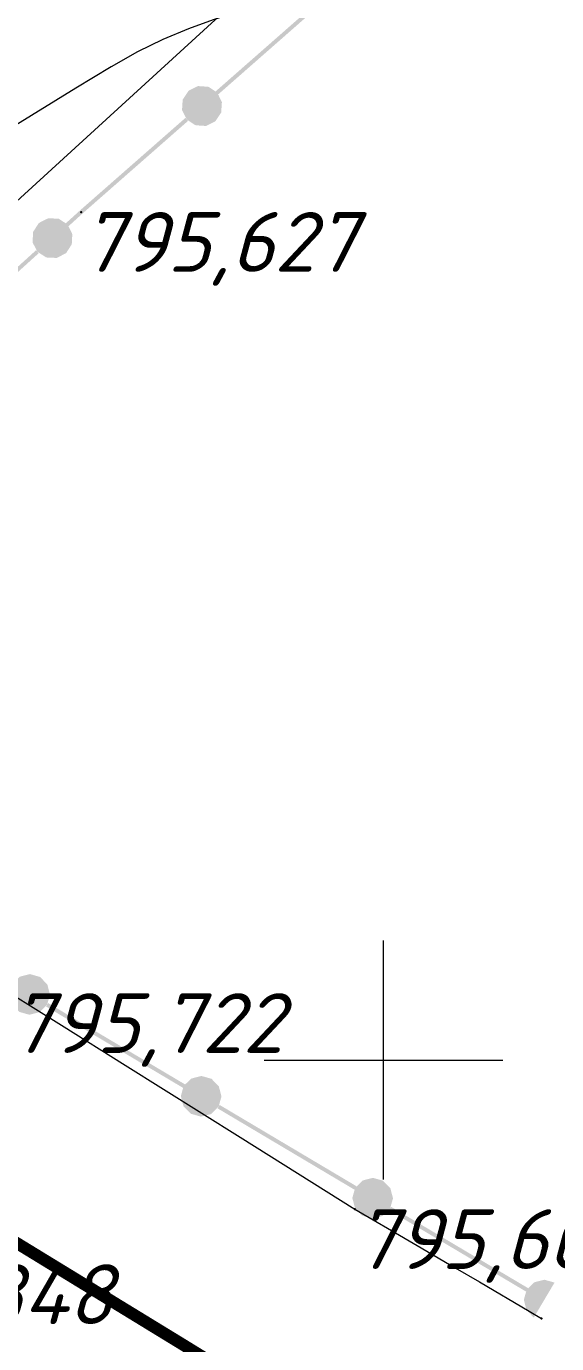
# Model space of a CAD drawing. Header units: metres. Extents: x 629572 to 645168, y 4785785 to 4790166.
# Drawn here: x 633791.03 to 633804.35, y 4787992.88 to 4788025.96 of the extents above; entities that cross this region are included whole.
import ezdxf

# ---------------------------------------------------------------- set-up
doc = ezdxf.new("R2010")
doc.units = ezdxf.units.M
doc.linetypes.add('Сплошная', pattern=[0])
doc.linetypes.add('Штриховая 8-1', pattern=[9, 8, -1])
doc.layers.get('0').update_dxf_attribs({"linetype": 'CONTINUOUS'})
for name, color, linetype in [('Горизонтали', 7, 'CONTINUOUS'), ('Дороги с покрытием (край_ бровка)', 7, 'CONTINUOUS'), ('Дороги строящиеся (край_ бровка)', 7, 'CONTINUOUS'), ('Нурсултан', 7, 'CONTINUOUS'), ('Ограды металлические (H менее 1м) на металлических круглых столбах с шагом', 7, 'CONTINUOUS'), ('Сетка координатная', 7, 'CONTINUOUS')]:
    doc.layers.add(name, color=color, linetype=linetype)
doc.layers.add('ЛЭП н.напряж.', color=10, linetype='SIL_KAB_NIZVOLT', lineweight=13)
doc.styles.add('ISOCPEUR', font='isocpeui.ttf')
doc.styles.get("Standard").update_dxf_attribs({"font": 'isocpeui.ttf'})
doc.linetypes.add('SIL_KAB_NIZVOLT', pattern='A,1,["<",Standard,S=1.6,R=0,X=-1,Y=-0.8],6,0,1,[">",Standard,S=1.6,R=0,X=-0.8,Y=-0.8],-2,8,-2', length=20)

# ---------------------------------------------------------------- blocks, each defined once
blk = doc.blocks.new('Крест')
at = {"color": 0, "linetype": 'Continuous', "lineweight": 0, "flags": 128}
for points in [[(0, -1), (0, 1)], [(-1, 0), (1, 0)]]:
    blk.add_lwpolyline(points, dxfattribs=at)

msp = doc.modelspace()

# ---------------------------------------------------------------- hatches: boundary and pattern name
at = {"layer": 'Ограды металлические (H менее 1м) на металлических круглых столбах с шагом'}
for points in [[(633795.842, 4788024.255), (633795.85, 4788024.247), (633798.856, 4788026.885), (633798.79, 4788026.96), (633795.784, 4788024.322), (633795.791, 4788024.313), (633795.607, 4788024.436), (633795.601, 4788024.428), (633795.602, 4788024.438), (633795.583, 4788024.438), (633795.472, 4788024.436), (633795.602, 4788024.438), (633795.344, 4788024.455), (633795.343, 4788024.448), (633795.343, 4788024.449), (633795.344, 4788024.455), (633795.339, 4788024.454), (633795.343, 4788024.445), (633795.339, 4788024.454), (633795.106, 4788024.339), (633795.104, 4788024.338), (633795.103, 4788024.336), (633794.962, 4788024.125), (633794.959, 4788024.121), (633794.957, 4788024.118), (633794.957, 4788024.116), (633794.942, 4788023.877), (633794.94, 4788023.857), (633794.95, 4788023.857), (633794.94, 4788023.857), (633794.94, 4788023.855), (633794.941, 4788023.852), (633794.944, 4788023.854), (633794.95, 4788023.857), (633794.941, 4788023.852), (633795.023, 4788023.687), (633795.056, 4788023.62), (633795.057, 4788023.618), (633795.059, 4788023.616), (633795.275, 4788023.473), (633795.28, 4788023.481), (633795.28, 4788023.471), (633795.538, 4788023.454), (633795.538, 4788023.461), (633795.538, 4788023.46), (633795.538, 4788023.454), (633795.54, 4788023.454), (633795.543, 4788023.455), (633795.538, 4788023.464), (633795.543, 4788023.455), (633795.775, 4788023.57), (633795.771, 4788023.579), (633795.775, 4788023.57), (633795.777, 4788023.571), (633795.779, 4788023.573), (633795.92, 4788023.784), (633795.923, 4788023.788), (633795.924, 4788023.791), (633795.924, 4788023.793), (633795.918, 4788023.794), (633795.914, 4788023.794), (633795.924, 4788023.793), (633795.94, 4788024.032), (633795.941, 4788024.052), (633795.94, 4788024.057), (633795.859, 4788024.222)], [(633795.09, 4788023.58), (633795.024, 4788023.655), (633792.375, 4788021.331), (633792.408, 4788021.293), (633792.374, 4788021.33), (633792.022, 4788021.011), (633792.03, 4788021.003), (633791.844, 4788021.123), (633791.838, 4788021.114), (633791.842, 4788021.12), (633791.844, 4788021.123), (633791.839, 4788021.124), (633791.58, 4788021.137), (633791.577, 4788021.137), (633791.575, 4788021.136), (633791.571, 4788021.133), (633791.465, 4788021.068), (633791.575, 4788021.136), (633791.345, 4788021.018), (633791.349, 4788021.009), (633791.345, 4788021.018), (633791.342, 4788021.017), (633791.341, 4788021.014), (633791.204, 4788020.801), (633791.201, 4788020.797), (633791.199, 4788020.795), (633791.199, 4788020.792), (633791.187, 4788020.553), (633791.186, 4788020.534), (633791.187, 4788020.528), (633791.19, 4788020.53), (633791.196, 4788020.533), (633791.187, 4788020.528), (633791.271, 4788020.365), (633791.305, 4788020.298), (633791.307, 4788020.296), (633791.309, 4788020.294), (633791.314, 4788020.303), (633791.309, 4788020.294), (633791.36, 4788020.267), (633791.423, 4788020.233), (633791.309, 4788020.294), (633791.526, 4788020.154), (633791.532, 4788020.162), (633791.528, 4788020.156), (633791.526, 4788020.154), (633791.529, 4788020.153), (633791.531, 4788020.152), (633791.79, 4788020.14), (633791.792, 4788020.139), (633791.795, 4788020.141), (633792.025, 4788020.259), (633792.028, 4788020.26), (633792.029, 4788020.262), (633792.166, 4788020.475), (633792.169, 4788020.48), (633792.161, 4788020.485), (633792.169, 4788020.48), (633792.171, 4788020.485), (633792.165, 4788020.485), (633792.161, 4788020.485), (633792.171, 4788020.485), (633792.183, 4788020.723), (633792.184, 4788020.743), (633792.174, 4788020.744), (633792.183, 4788020.748), (633792.099, 4788020.912), (633792.082, 4788020.945), (633792.089, 4788020.937), (633792.441, 4788021.256)], [(633791.273, 4788020.333), (633788.308, 4788017.648), (633788.316, 4788017.64), (633788.129, 4788017.76), (633788.126, 4788017.754), (633788.128, 4788017.758), (633788.129, 4788017.76), (633788.125, 4788017.761), (633788.124, 4788017.751), (633788.125, 4788017.761), (633787.866, 4788017.774), (633787.863, 4788017.774), (633787.861, 4788017.773), (633787.856, 4788017.77), (633787.824, 4788017.75), (633787.751, 4788017.705), (633787.824, 4788017.75), (633787.861, 4788017.773), (633787.631, 4788017.655), (633787.635, 4788017.646), (633787.631, 4788017.655), (633787.628, 4788017.654), (633787.627, 4788017.652), (633787.489, 4788017.439), (633787.487, 4788017.434), (633787.485, 4788017.429), (633787.473, 4788017.191), (633787.472, 4788017.171), (633787.473, 4788017.166), (633787.557, 4788017.002), (633787.591, 4788016.935), (633787.593, 4788016.933), (633787.595, 4788016.931), (633787.6, 4788016.94), (633787.595, 4788016.931), (633787.646, 4788016.904), (633787.709, 4788016.87), (633787.595, 4788016.931), (633787.812, 4788016.791), (633787.817, 4788016.799), (633787.814, 4788016.793), (633787.812, 4788016.791), (633787.817, 4788016.789), (633787.818, 4788016.799), (633787.817, 4788016.789), (633788.076, 4788016.777), (633788.078, 4788016.777), (633788.081, 4788016.778), (633788.085, 4788016.781), (633788.191, 4788016.846), (633788.081, 4788016.778), (633788.311, 4788016.896), (633788.313, 4788016.897), (633788.315, 4788016.899), (633788.452, 4788017.112), (633788.455, 4788017.117), (633788.447, 4788017.122), (633788.457, 4788017.122), (633788.469, 4788017.36), (633788.47, 4788017.38), (633788.469, 4788017.385), (633788.384, 4788017.549), (633788.367, 4788017.582), (633788.375, 4788017.574), (633791.34, 4788020.259)], [(633787.218, 4788003.902), (633790.657, 4788001.86), (633790.663, 4788001.87), (633790.603, 4788001.656), (633790.613, 4788001.654), (633790.606, 4788001.656), (633790.603, 4788001.656), (633790.603, 4788001.651), (633790.609, 4788001.634), (633790.645, 4788001.528), (633790.603, 4788001.651), (633790.667, 4788001.4), (633790.668, 4788001.398), (633790.669, 4788001.396), (633790.673, 4788001.392), (633790.767, 4788001.31), (633790.669, 4788001.396), (633790.85, 4788001.211), (633790.852, 4788001.209), (633790.855, 4788001.208), (633790.857, 4788001.218), (633790.855, 4788001.208), (633791.099, 4788001.139), (633791.104, 4788001.138), (633791.109, 4788001.138), (633791.107, 4788001.144), (633791.107, 4788001.148), (633791.109, 4788001.138), (633791.34, 4788001.197), (633791.36, 4788001.202), (633791.357, 4788001.212), (633791.36, 4788001.202), (633791.362, 4788001.203), (633791.364, 4788001.204), (633791.362, 4788001.206), (633791.362, 4788001.207), (633791.364, 4788001.204), (633791.496, 4788001.333), (633791.55, 4788001.385), (633791.551, 4788001.387), (633791.552, 4788001.39), (633791.564, 4788001.447), (633791.578, 4788001.517), (633791.552, 4788001.39), (633791.622, 4788001.639), (633791.613, 4788001.641), (633791.622, 4788001.644), (633791.558, 4788001.895), (633791.558, 4788001.897), (633791.556, 4788001.899), (633791.549, 4788001.892), (633791.556, 4788001.899), (633791.552, 4788001.903), (633791.463, 4788001.98), (633791.556, 4788001.899), (633791.375, 4788002.084), (633791.373, 4788002.086), (633791.371, 4788002.087), (633791.368, 4788002.077), (633791.371, 4788002.087), (633791.127, 4788002.156), (633791.121, 4788002.157), (633791.119, 4788002.158), (633791.116, 4788002.157), (633791.118, 4788002.151), (633791.119, 4788002.148), (633791.116, 4788002.157), (633790.885, 4788002.098), (633790.866, 4788002.093), (633790.868, 4788002.084), (633790.866, 4788002.093), (633790.863, 4788002.093), (633790.861, 4788002.091), (633790.729, 4788001.962), (633790.702, 4788001.936), (633790.708, 4788001.946), (633787.269, 4788003.988)], [(633791.526, 4788001.344), (633794.965, 4787999.302), (633794.971, 4787999.312), (633794.911, 4787999.098), (633794.921, 4787999.096), (633794.914, 4787999.098), (633794.911, 4787999.098), (633794.911, 4787999.093), (633794.917, 4787999.076), (633794.953, 4787998.97), (633794.911, 4787999.093), (633794.975, 4787998.842), (633794.985, 4787998.845), (633794.981, 4787998.844), (633794.975, 4787998.842), (633794.978, 4787998.838), (633795.158, 4787998.653), (633795.165, 4787998.66), (633795.158, 4787998.653), (633795.16, 4787998.651), (633795.163, 4787998.65), (633795.407, 4787998.581), (633795.412, 4787998.58), (633795.415, 4787998.59), (633795.412, 4787998.58), (633795.415, 4787998.579), (633795.417, 4787998.58), (633795.649, 4787998.639), (633795.668, 4787998.644), (633795.665, 4787998.653), (633795.668, 4787998.644), (633795.671, 4787998.644), (633795.672, 4787998.646), (633795.804, 4787998.775), (633795.858, 4787998.827), (633795.86, 4787998.829), (633795.86, 4787998.832), (633795.872, 4787998.888), (633795.886, 4787998.959), (633795.86, 4787998.832), (633795.93, 4787999.081), (633795.923, 4787999.083), (633795.928, 4787999.081), (633795.93, 4787999.081), (633795.931, 4787999.083), (633795.93, 4787999.086), (633795.924, 4787999.103), (633795.907, 4787999.155), (633795.93, 4787999.086), (633795.866, 4787999.337), (633795.857, 4787999.334), (633795.86, 4787999.335), (633795.866, 4787999.337), (633795.864, 4787999.341), (633795.683, 4787999.526), (633795.676, 4787999.519), (633795.683, 4787999.526), (633795.681, 4787999.528), (633795.679, 4787999.529), (633795.435, 4787999.598), (633795.43, 4787999.599), (633795.427, 4787999.589), (633795.427, 4787999.591), (633795.427, 4787999.589), (633795.43, 4787999.599), (633795.427, 4787999.6), (633795.424, 4787999.599), (633795.193, 4787999.54), (633795.174, 4787999.535), (633795.171, 4787999.535), (633795.169, 4787999.533), (633795.171, 4787999.531), (633795.176, 4787999.526), (633795.169, 4787999.533), (633795.037, 4787999.404), (633795.011, 4787999.378), (633795.016, 4787999.388), (633791.577, 4788001.43)], [(633795.834, 4787998.786), (633799.273, 4787996.744), (633799.279, 4787996.753), (633799.219, 4787996.54), (633799.227, 4787996.538), (633799.222, 4787996.539), (633799.219, 4787996.54), (633799.219, 4787996.535), (633799.229, 4787996.538), (633799.219, 4787996.535), (633799.225, 4787996.517), (633799.261, 4787996.412), (633799.219, 4787996.535), (633799.283, 4787996.284), (633799.284, 4787996.282), (633799.286, 4787996.28), (633799.293, 4787996.287), (633799.286, 4787996.28), (633799.29, 4787996.276), (633799.377, 4787996.2), (633799.286, 4787996.28), (633799.466, 4787996.094), (633799.468, 4787996.093), (633799.471, 4787996.092), (633799.715, 4787996.023), (633799.72, 4787996.022), (633799.725, 4787996.022), (633799.724, 4787996.028), (633799.723, 4787996.031), (633799.725, 4787996.022), (633799.957, 4787996.081), (633799.976, 4787996.086), (633799.974, 4787996.095), (633799.976, 4787996.086), (633799.981, 4787996.088), (633800.112, 4787996.217), (633800.166, 4787996.269), (633800.168, 4787996.271), (633800.168, 4787996.273), (633800.18, 4787996.33), (633800.194, 4787996.401), (633800.168, 4787996.273), (633800.238, 4787996.523), (633800.239, 4787996.528), (633800.229, 4787996.525), (633800.239, 4787996.528), (633800.233, 4787996.545), (633800.197, 4787996.651), (633800.239, 4787996.528), (633800.175, 4787996.779), (633800.174, 4787996.781), (633800.172, 4787996.783), (633800.168, 4787996.787), (633800.08, 4787996.864), (633800.172, 4787996.783), (633799.991, 4787996.968), (633799.989, 4787996.97), (633799.987, 4787996.971), (633799.984, 4787996.961), (633799.987, 4787996.971), (633799.743, 4787997.04), (633799.738, 4787997.041), (633799.733, 4787997.041), (633799.734, 4787997.035), (633799.735, 4787997.031), (633799.733, 4787997.041), (633799.501, 4787996.982), (633799.482, 4787996.977), (633799.484, 4787996.967), (633799.482, 4787996.977), (633799.477, 4787996.975), (633799.345, 4787996.846), (633799.319, 4787996.82), (633799.324, 4787996.83), (633795.885, 4787998.872)], [(633800.142, 4787996.228), (633803.582, 4787994.186), (633803.587, 4787994.195), (633803.527, 4787993.982), (633803.537, 4787993.979), (633803.53, 4787993.981), (633803.527, 4787993.982), (633803.527, 4787993.977), (633803.533, 4787993.959), (633803.551, 4787993.908), (633803.527, 4787993.977), (633803.591, 4787993.726), (633803.594, 4787993.722), (633803.775, 4787993.536), (633803.776, 4787993.534), (633803.777, 4787993.535), (633803.782, 4787993.543), (633803.782, 4787993.543), (633803.782, 4787993.543), (633803.782, 4787993.543), (633803.782, 4787993.543), (633804.287, 4787994.394), (633804.287, 4787994.395), (633804.292, 4787994.403), (633804.297, 4787994.412), (633804.298, 4787994.412), (633804.295, 4787994.413), (633804.051, 4787994.481), (633804.046, 4787994.483), (633804.043, 4787994.473), (633804.043, 4787994.475), (633804.043, 4787994.473), (633804.046, 4787994.483), (633804.043, 4787994.484), (633804.041, 4787994.483), (633803.809, 4787994.424), (633803.79, 4787994.419), (633803.792, 4787994.409), (633803.785, 4787994.417), (633803.654, 4787994.288), (633803.627, 4787994.262), (633803.633, 4787994.272), (633800.193, 4787996.314)]]:
    msp.add_hatch(color=7, dxfattribs=at).paths.add_polyline_path(points)

# ---------------------------------------------------------------- linework, layer by layer
at = {"layer": 'Горизонтали', "color": 34, "linetype": 'Сплошная', "lineweight": 0, "true_color": 0xa55200, "elevation": 795.5, "flags": 128}
msp.add_lwpolyline([(633798.902, 4788026.992), (633798.222, 4788026.822), (633797.257, 4788026.574), (633796.445, 4788026.344), (633795.722, 4788026.117), (633795.099, 4788025.893), (633794.46, 4788025.625), (633793.822, 4788025.311), (633793.161, 4788024.942), (633792.27, 4788024.403), (633789.029, 4788022.409), (633786.688, 4788020.934), (633785.72, 4788020.289), (633784.802, 4788019.649), (633783.501, 4788018.695), (633781.748, 4788017.359), (633780.463, 4788016.381), (633779.611, 4788015.768), (633779.097, 4788015.435), (633778.818, 4788015.276), (633778.679, 4788015.201), (633778.628, 4788015.173), (633778.626, 4788015.172), (633778.621, 4788015.169)], dxfattribs=at)
at = {"layer": 'Дороги с покрытием (край_ бровка)', "color": 251, "linetype": 'Сплошная', "lineweight": 0, "true_color": 0x636466, "flags": 128}
for points in [[(633790.626, 4788001.679), (633791.909, 4788000.875), (633793.512, 4787999.871), (633795.436, 4787998.666), (633796.398, 4787998.063), (633799.284, 4787996.255)], [(633799.284, 4787996.255), (633800.205, 4787995.716), (633800.847, 4787995.341), (633801.799, 4787994.784), (633802.41, 4787994.427), (633803.66, 4787993.696), (633803.973, 4787993.513)]]:
    msp.add_lwpolyline(points, dxfattribs=at)
at = {"layer": 'Дороги строящиеся (край_ бровка)', "color": 7, "linetype": 'Штриховая 8-1', "lineweight": 0, "const_width": 0.3, "flags": 128}
msp.add_lwpolyline([(633754.725, 4787988.153), (633760.329, 4787992.968), (633764.984, 4787996.965), (633767.738, 4787999.323), (633769.481, 4788000.787), (633771.234, 4788002.239), (633772.247, 4788003.067), (633772.268, 4788003.083), (633772.646, 4788003.378), (633773.062, 4788003.665), (633773.503, 4788003.895), (633774.078, 4788004.091), (633774.741, 4788004.255), (633775.041, 4788004.308), (633775.264, 4788004.327), (633775.448, 4788004.314), (633775.645, 4788004.27), (633776.021, 4788004.121), (633776.379, 4788003.931), (633778.512, 4788002.691), (633782.79, 4788000.188), (633787.055, 4787997.662), (633790.827, 4787995.381), (633794.949, 4787992.861), (633799.246, 4787990.221), (633799.246, 4787990.221)], dxfattribs=at)
at = {"layer": 'ЛЭП н.напряж.', "lineweight": 13}
msp.add_lwpolyline([(633690.408, 4787911.536), (633703.379, 4787931.424), (633715.894, 4787947.103), (633731.111, 4787963.693), (633755.856, 4787989.925), (633781.195, 4788012.8), (633804.674, 4788034.266)], dxfattribs=at)
at = {"layer": 'Нурсултан', "color": 7}
for p in [(633792.408, 4788021.293, 8.95), (633799.284, 4787996.255, 8.985), (633803.973, 4787993.513, 8.964)]:
    msp.add_point(p, dxfattribs=at)

# ---------------------------------------------------------------- block references
at = {"layer": 'Сетка координатная', "color": 136, "linetype": 'Continuous', "true_color": 0x008080, "xscale": 3, "yscale": 3}
msp.add_blockref('Крест', (633800, 4788000), dxfattribs=at)

# ---------------------------------------------------------------- texts
at = {"layer": 'Нурсултан', "color": 251, "char_height": 1.5, "attachment_point": 1, "style": 'ISOCPEUR'}
for s, insert in [('795,627', (633792.408, 4788021.293, 8.95)), ('795,722', (633790.626, 4788001.679, 9.045)), ('795,662', (633799.284, 4787996.255, 8.985)), ('795,848', (633786.051, 4787994.868, 9.171))]:
    msp.add_mtext(s, dxfattribs=dict(at, insert=insert))

doc.saveas('drawing.dxf')
